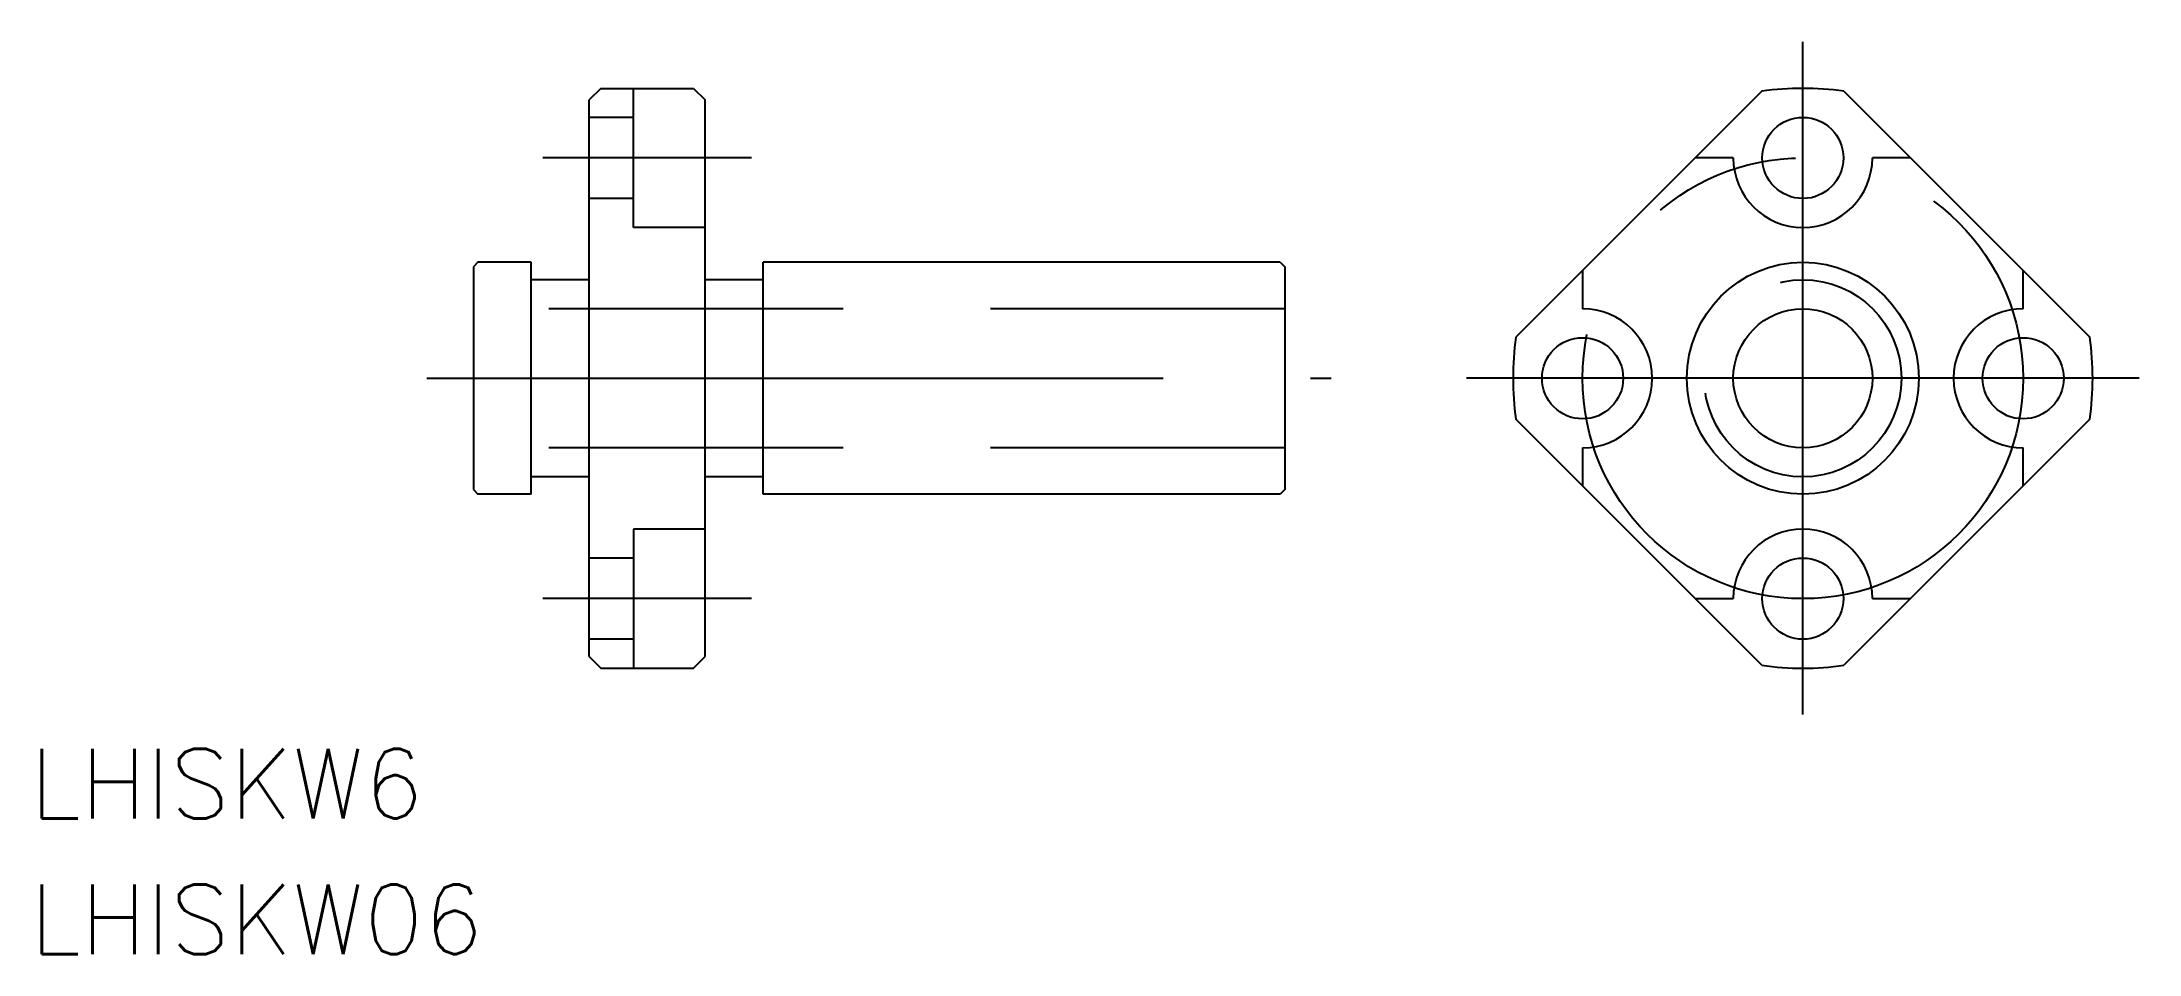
# Model space of a CAD drawing. Extents: x -18.6 to 71.8, y -24.8 to 14.5.
import ezdxf

# ---------------------------------------------------------------- set-up
doc = ezdxf.new("R2010")
doc.units = 0
doc.linetypes.add('CENTER', pattern=[50.8, 31.75, -6.35, 6.35, -6.35])
doc.linetypes.add('DASHED', pattern=[19.05, 12.7, -6.35])
doc.layers.get('0').update_dxf_attribs({"linetype": 'CONTINUOUS'})
doc.layers.add('CENTER', color=1, linetype='CENTER')
doc.styles.get("Standard").update_dxf_attribs({"font": 'txt.shx', "height": 3, "bigfont": 'bigfont.shx'})

msp = doc.modelspace()

# ---------------------------------------------------------------- linework, layer by layer
at = {"color": 7, "linetype": 'CONTINUOUS'}
for p, q in [((5.5, 12.5), (5, 12)), ((5, -12), (5, 12)), ((5.5, 12.5), (9.5, 12.5)), ((9.5, 12.5), (10, 12)), ((10, -12), (10, 12)), ((55.572, 12.374), (44.966, 1.768)), ((59.108, 12.374), (69.714, 1.768)), ((0.2, 5), (0, 4.8)), ((0, 4.8), (0, -4.8)), ((2.5, 5), (0.2, 5)), ((2.5, -5), (2.5, 5)), ((34.8, 5), (12.5, 5)), ((12.5, -5), (12.5, 5)), ((34.8, 5), (35, 4.8)), ((35, 4.8), (35, -4.8)), ((5, 4.25), (2.5, 4.25)), ((12.5, 4.25), (10, 4.25)), ((55.572, -12.374), (44.966, -1.768)), ((69.714, -1.768), (59.108, -12.374)), ((5, -4.25), (2.5, -4.25)), ((12.5, -4.25), (10, -4.25)), ((0, -4.8), (0.2, -5)), ((2.5, -5), (0.2, -5)), ((34.8, -5), (12.5, -5)), ((35, -4.8), (34.8, -5)), ((5, -12), (5.5, -12.5)), ((5.5, -12.5), (9.5, -12.5)), ((9.5, -12.5), (10, -12))]:
    msp.add_line(p, q, dxfattribs=at)
at = {"color": 3, "linetype": 'DASHED'}
for p, q in [((6.9, 6.5), (6.9, 12.5)), ((6.9, 11.25), (5, 11.25)), ((54.34, 9.5), (52.698, 9.5)), ((61.982, 9.5), (60.34, 9.5)), ((6.9, 7.75), (5, 7.75)), ((10, 6.5), (6.9, 6.5)), ((47.84, 4.642), (47.84, 3)), ((66.84, 3), (66.84, 4.642)), ((35, 3), (0, 3)), ((35, -3), (0, -3)), ((47.84, -3), (47.84, -4.642)), ((66.84, -4.642), (66.84, -3)), ((6.9, -6.5), (6.9, -12.5)), ((10, -6.5), (6.9, -6.5)), ((6.9, -7.75), (5, -7.75)), ((52.698, -9.5), (54.34, -9.5)), ((60.34, -9.5), (61.982, -9.5)), ((6.9, -11.25), (5, -11.25))]:
    msp.add_line(p, q, dxfattribs=at)
at = {"color": 7, "linetype": 'CONTINUOUS'}
for centre, radius in [((57.34, 9.5), 1.75), ((57.34, 0), 5), ((57.34, 0), 3), ((47.84, 0), 1.75), ((66.84, 0), 1.75), ((57.34, -9.5), 1.75)]:
    msp.add_circle(centre, radius, dxfattribs=at)
at = {"color": 3, "linetype": 'DASHED'}
msp.add_circle((57.34, 0), 4.25, dxfattribs=at)
at = {"color": 7, "linetype": 'CONTINUOUS'}
for start, end in [(81.8699, 98.1301), (171.8699, 188.1301), (351.8699, 8.1301), (261.8699, 278.1301)]:
    msp.add_arc((57.34, 0), 12.5, start, end, dxfattribs=at)
at = {"color": 3, "linetype": 'DASHED'}
for centre, start, end in [((57.34, 9.5), 180, 0), ((47.84, 0), 270, 90), ((66.84, 0), 90, 270), ((57.34, -9.5), 0, 180)]:
    msp.add_arc(centre, 3, start, end, dxfattribs=at)
at = {"layer": 'CENTER', "color": 1, "linetype": 'CENTER'}
for p, q in [((57.34, -14.5), (57.34, 14.5)), ((12, 9.5), (3, 9.5)), ((-2, 0), (37, 0)), ((71.84, 0), (42.84, 0)), ((12, -9.5), (3, -9.5))]:
    msp.add_line(p, q, dxfattribs=at)
msp.add_circle((57.34, 0), 9.5, dxfattribs=at)

# ---------------------------------------------------------------- texts
at = {"color": 7, "linetype": 'CONTINUOUS'}
for s, p in [('LHISKW6', (-19.12, -18.973)), ('LHISKW06', (-19.12, -24.823))]:
    msp.add_text(s, height=3, dxfattribs=at).set_placement(p)

doc.saveas('drawing.dxf')
